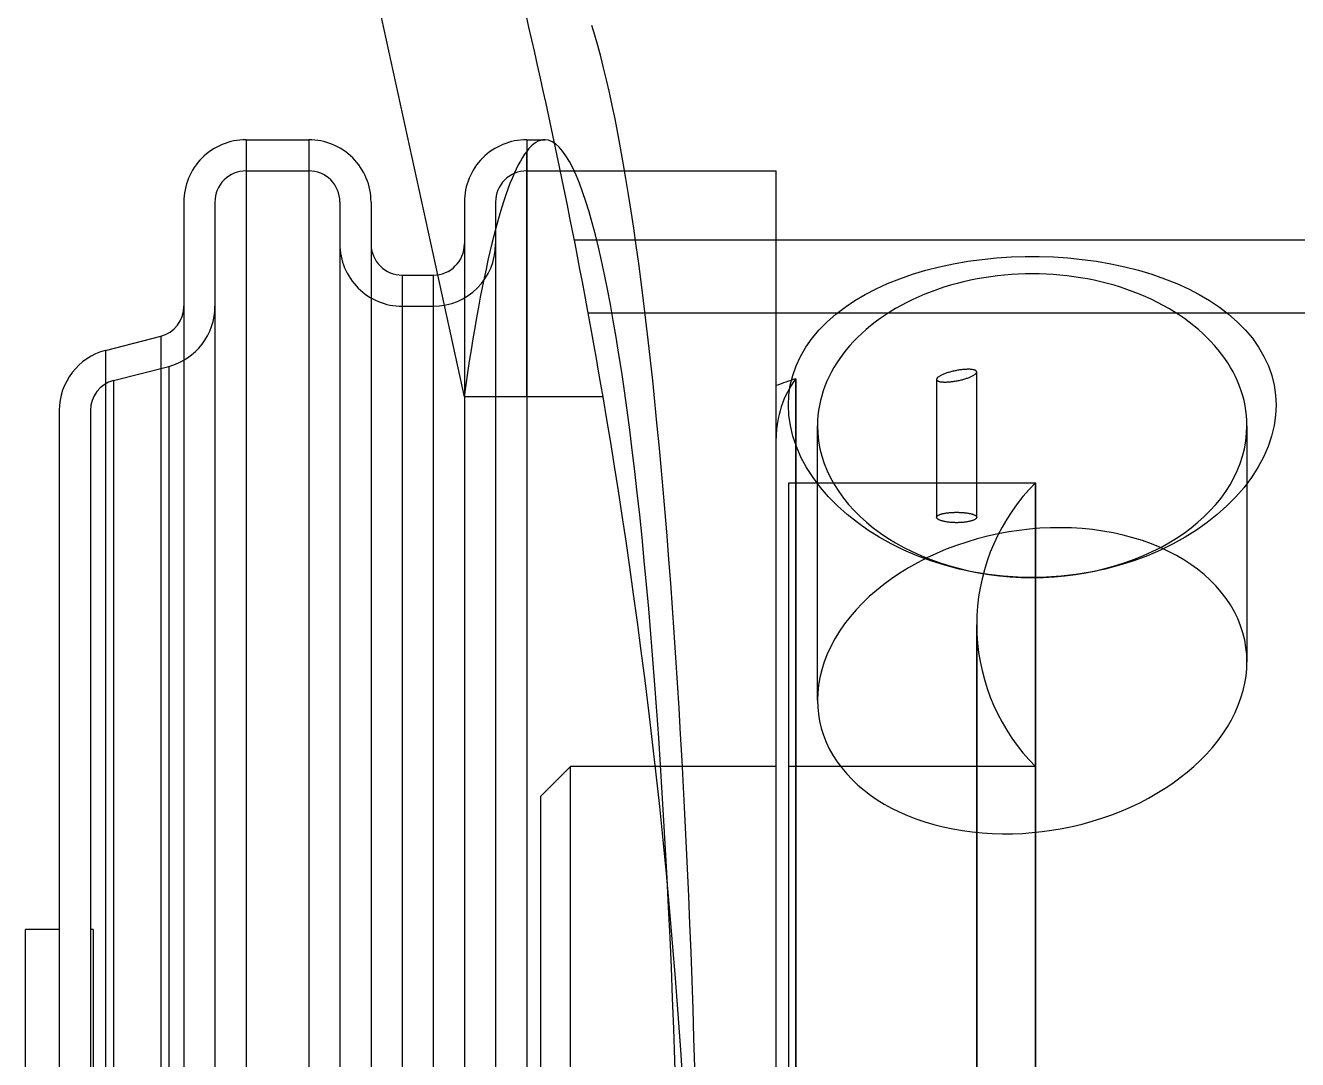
# Model space of a CAD drawing. Header units: millimetres. Extents: x -29 to 3384, y -388 to 1226.
# Drawn here: x 780.37 to 805.75, y -68.04 to -47.41 of the extents above; entities that cross this region are included whole.
import ezdxf

# ---------------------------------------------------------------- set-up
doc = ezdxf.new("R2010")
doc.units = ezdxf.units.MM
doc.layers.add('MAIN-1', color=7, linetype='Continuous')
doc.layers.add('MAIN-2', color=7, linetype='Continuous')

msp = doc.modelspace()

# ---------------------------------------------------------------- linework, layer by layer
at = {"layer": 'MAIN-1'}
for p, q in [((787.34843, -46.69394), (788.59096, -52.3885)), ((784.77443, -49.69394), (784.77443, -76.69394)), ((784.77443, -49.69394), (786.02493, -49.69394)), ((786.02493, -49.69394), (786.02493, -76.69394)), ((790.37193, -49.69394), (790.37193, -76.69394)), ((790.37193, -49.69394), (790.73047, -49.69394)), ((783.53243, -50.93594), (783.53243, -76.69394)), ((787.26693, -50.93594), (787.26693, -76.69394)), ((789.12993, -50.93594), (789.12993, -76.69394)), ((798.33401, -52.29756), (798.60702, -52.22783)), ((798.60702, -52.22783), (798.88654, -52.1682)), ((798.88654, -52.1682), (799.17083, -52.11876)), ((799.17083, -52.11876), (799.45792, -52.07955)), ((799.45792, -52.07955), (799.74585, -52.0506)), ((799.74585, -52.0506), (800.03254, -52.03168)), ((800.03254, -52.03168), (800.31588, -52.02242)), ((800.31588, -52.02242), (800.59539, -52.02242)), ((800.59539, -52.02242), (800.87873, -52.03168)), ((800.87873, -52.03168), (801.16542, -52.0506)), ((801.16542, -52.0506), (801.45335, -52.07955)), ((801.45335, -52.07955), (801.74044, -52.11876)), ((801.74044, -52.11876), (802.02473, -52.1682)), ((802.02473, -52.1682), (802.30425, -52.22783)), ((802.30425, -52.22783), (802.57725, -52.29756)), ((787.88793, -52.39394), (787.88793, -76.69394)), ((787.88793, -52.39394), (788.50893, -52.39394)), ((788.50893, -52.39394), (788.50893, -76.69394)), ((797.5707, -52.56312), (797.81419, -52.46567)), ((797.81419, -52.46567), (798.06917, -52.37698)), ((798.06917, -52.37698), (798.33401, -52.29756)), ((802.57725, -52.29756), (802.84209, -52.37698)), ((802.84209, -52.37698), (803.09707, -52.46567)), ((803.09707, -52.46567), (803.34057, -52.56312)), ((797.12339, -52.78092), (797.34001, -52.66851)), ((797.34001, -52.66851), (797.5707, -52.56312)), ((803.34057, -52.56312), (803.57126, -52.66851)), ((803.57126, -52.66851), (803.78788, -52.78092)), ((796.53745, -53.17386), (796.72287, -53.03246)), ((796.72287, -53.03246), (796.91889, -52.90136)), ((796.91889, -52.90136), (797.12339, -52.78092)), ((803.78788, -52.78092), (803.99238, -52.90136)), ((803.99238, -52.90136), (804.1884, -53.03246)), ((804.1884, -53.03246), (804.37381, -53.17386)), ((796.36481, -53.32513), (796.53745, -53.17386)), ((804.37381, -53.17386), (804.54645, -53.32513)), ((796.06452, -53.65448), (796.20669, -53.48562)), ((796.20669, -53.48562), (796.36481, -53.32513)), ((804.54645, -53.32513), (804.70458, -53.48562)), ((804.70458, -53.48562), (804.84675, -53.65448)), ((781.96898, -53.89426), (783.07216, -53.61478)), ((783.07216, -53.61478), (783.07216, -76.69394)), ((795.93971, -53.83088), (796.06452, -53.65448)), ((804.84675, -53.65448), (804.97156, -53.83088)), ((781.96898, -53.89426), (781.96898, -76.69394)), ((795.74569, -54.20259), (795.83323, -54.01398)), ((795.83323, -54.01398), (795.93971, -53.83088)), ((804.97156, -53.83088), (805.07804, -54.01398)), ((805.07804, -54.01398), (805.16558, -54.20259)), ((795.67771, -54.39549), (795.74569, -54.20259)), ((805.16558, -54.20259), (805.23356, -54.39549)), ((795.62961, -54.59135), (795.67771, -54.39549)), ((805.23356, -54.39549), (805.28166, -54.59135)), ((795.59163, -54.98577), (795.60106, -54.78863)), ((795.60106, -54.78863), (795.62961, -54.59135)), ((805.28166, -54.59135), (805.31021, -54.78863)), ((805.31021, -54.78863), (805.31963, -54.98577)), ((795.60144, -55.18876), (795.59163, -54.98577)), ((805.31963, -54.98577), (805.30983, -55.18876)), ((781.04843, -55.09394), (781.04843, -76.69394)), ((795.63115, -55.39568), (795.60144, -55.18876)), ((805.30983, -55.18876), (805.28011, -55.39568)), ((795.68122, -55.60489), (795.63115, -55.39568)), ((805.28011, -55.39568), (805.23004, -55.60489)), ((795.75198, -55.81472), (795.68122, -55.60489)), ((795.84303, -56.02355), (795.75198, -55.81472)), ((805.15929, -55.81472), (805.06823, -56.02355)), ((805.23004, -55.60489), (805.15929, -55.81472)), ((795.95373, -56.22971), (795.84303, -56.02355)), ((805.06823, -56.02355), (804.95754, -56.22971)), ((796.08341, -56.43163), (795.95373, -56.22971)), ((804.95754, -56.22971), (804.82786, -56.43163)), ((796.23095, -56.62797), (796.08341, -56.43163)), ((804.82786, -56.43163), (804.68031, -56.62797)), ((796.39486, -56.81726), (796.23095, -56.62797)), ((796.57358, -56.99809), (796.39486, -56.81726)), ((804.51641, -56.81726), (804.33769, -56.99809)), ((804.68031, -56.62797), (804.51641, -56.81726)), ((796.76516, -57.16919), (796.57358, -56.99809)), ((804.33769, -56.99809), (804.14611, -57.16919)), ((796.96726, -57.32954), (796.76516, -57.16919)), ((797.17829, -57.47862), (796.96726, -57.32954)), ((803.944, -57.32954), (803.73298, -57.47862)), ((804.14611, -57.16919), (803.944, -57.32954)), ((797.40324, -57.62005), (797.17829, -57.47862)), ((799.56635, -57.60081), (799.35636, -57.65514)), ((799.77718, -57.55416), (799.56635, -57.60081)), ((799.98784, -57.51522), (799.77718, -57.55416)), ((800.19726, -57.48389), (799.98784, -57.51522)), ((800.40441, -57.46005), (800.19726, -57.48389)), ((800.61025, -57.44346), (800.40441, -57.46005)), ((800.81867, -57.43385), (800.61025, -57.44346)), ((801.02883, -57.43148), (800.81867, -57.43385)), ((801.2397, -57.43663), (801.02883, -57.43148)), ((801.45023, -57.44957), (801.2397, -57.43663)), ((801.65945, -57.47034), (801.45023, -57.44957)), ((801.86638, -57.4989), (801.65945, -57.47034)), ((802.07007, -57.53523), (801.86638, -57.4989)), ((802.26963, -57.57927), (802.07007, -57.53523)), ((802.46431, -57.63079), (802.26963, -57.57927)), ((803.73298, -57.47862), (803.50803, -57.62005)), ((797.64246, -57.75353), (797.40324, -57.62005)), ((797.89461, -57.87753), (797.64246, -57.75353)), ((798.94274, -57.78607), (798.74104, -57.86225)), ((799.14816, -57.71696), (798.94274, -57.78607)), ((799.35636, -57.65514), (799.14816, -57.71696)), ((802.65332, -57.68946), (802.46431, -57.63079)), ((802.83584, -57.75498), (802.65332, -57.68946)), ((803.0111, -57.827), (802.83584, -57.75498)), ((803.26881, -57.75353), (803.01666, -57.87753)), ((803.50803, -57.62005), (803.26881, -57.75353)), ((798.1582, -57.99074), (797.89461, -57.87753)), ((798.43144, -58.09219), (798.1582, -57.99074)), ((798.54383, -57.94526), (798.35191, -58.03463)), ((798.71255, -58.18093), (798.43144, -58.09219)), ((798.74104, -57.86225), (798.54383, -57.94526)), ((802.47982, -58.09219), (802.19872, -58.18093)), ((802.75307, -57.99074), (802.47982, -58.09219)), ((803.01666, -57.87753), (802.75307, -57.99074)), ((798.99979, -58.25627), (798.71255, -58.18093)), ((799.29118, -58.31789), (798.99979, -58.25627)), ((799.58462, -58.36548), (799.29118, -58.31789)), ((801.62009, -58.31789), (801.32664, -58.36548)), ((801.91148, -58.25627), (801.62009, -58.31789)), ((802.19872, -58.18093), (801.91148, -58.25627)), ((799.87801, -58.39895), (799.58462, -58.36548)), ((800.16909, -58.41867), (799.87801, -58.39895)), ((800.45563, -58.42513), (800.16909, -58.41867)), ((800.74217, -58.41867), (800.45563, -58.42513)), ((801.03326, -58.39895), (800.74217, -58.41867)), ((801.32664, -58.36548), (801.03326, -58.39895)), ((781.04843, -65.44394), (780.37343, -65.44394)), ((780.37343, -87.94394), (780.37343, -65.44394))]:
    msp.add_line(p, q, dxfattribs=at)
for centre, radius, start, end in [((784.77443, -50.93594), 1.242, 89.999981, 180.000037), ((786.02493, -50.93594), 1.242, 359.999943, 89.999981), ((790.37193, -50.93594), 1.242, 89.999981, 180.000037), ((787.88793, -51.77294), 0.621, 179.99998, 270.000019), ((788.50893, -51.77294), 0.621, 270.000019, 0), ((782.91143, -53.01494), 0.621, 284.999939, 0.000115), ((782.29043, -55.09394), 1.242, 104.999959, 180.00002)]:
    msp.add_arc(centre, radius, start, end, dxfattribs=at)
for centre, major_axis, ratio, start_param, end_param in [((790.73046, -76.69394), (0, 30.7), 0.1015625, -2.83616003, -0.30543262), ((790.73046, -76.69394), (0, -27), 0.1015625, 1.57079633, 3.13869829), ((800.45563, -55.39659), (-4.283, 0), 0.70710678, 3.14159265, 6.28318531), ((800.45563, -55.39659), (-4.283, 0), 0.70710678, 0, 3.14159265)]:
    msp.add_ellipse(centre, major_axis=major_axis, ratio=ratio, start_param=start_param, end_param=end_param, dxfattribs=at)
at = {"layer": 'MAIN-2'}
for p, q in [((784.77443, -49.69394), (784.77443, -76.69394)), ((786.02493, -49.69394), (786.02493, -76.69394)), ((790.37193, -49.69394), (790.37193, -49.92572)), ((790.37193, -54.82394), (790.37193, -49.92572)), ((784.77443, -50.31494), (784.77443, -76.69394)), ((784.77443, -50.31494), (784.77443, -76.69394)), ((784.77443, -50.31494), (786.02493, -50.31494)), ((786.02493, -50.31494), (786.02493, -76.69394)), ((786.02493, -50.31494), (786.02493, -76.69394)), ((790.37193, -50.31494), (790.37193, -76.69394)), ((790.37193, -50.31494), (790.37193, -76.69394)), ((790.37193, -50.31494), (795.34843, -50.31494)), ((795.34843, -76.69394), (795.34843, -50.31494)), ((784.15343, -50.93594), (784.15343, -76.69394)), ((786.64593, -50.93594), (786.64593, -76.69394)), ((789.75093, -50.93594), (789.75093, -76.69394)), ((815.37492, -51.69394), (791.32194, -51.69394)), ((787.88793, -52.39394), (787.88793, -76.69394)), ((788.50893, -52.39394), (788.50893, -76.69394)), ((788.59096, -52.3885), (789.12236, -54.82394)), ((787.88793, -53.01494), (787.88793, -76.69394)), ((787.88793, -53.01494), (787.88793, -76.69394)), ((787.88793, -53.01494), (788.50893, -53.01494)), ((788.50893, -53.01494), (788.50893, -76.69394)), ((788.50893, -53.01494), (788.50893, -76.69394)), ((791.59755, -53.14394), (815.09931, -53.14394)), ((783.07216, -53.61478), (783.07216, -76.69394)), ((781.96898, -53.89426), (781.96898, -76.69394)), ((782.12971, -54.4941), (783.23289, -54.21462)), ((783.23289, -54.21462), (783.23289, -76.69394)), ((783.23289, -54.21462), (783.23289, -76.69394)), ((798.929, -54.29964), (798.90934, -54.30365)), ((798.94842, -54.29594), (798.929, -54.29964)), ((798.96784, -54.29249), (798.94842, -54.29594)), ((798.9875, -54.28925), (798.96784, -54.29249)), ((799.0073, -54.28625), (798.9875, -54.28925)), ((799.02715, -54.2835), (799.0073, -54.28625)), ((799.04696, -54.28101), (799.02715, -54.2835)), ((799.06662, -54.27882), (799.04696, -54.28101)), ((799.08604, -54.27693), (799.06662, -54.27882)), ((799.10512, -54.27538), (799.08604, -54.27693)), ((799.12378, -54.27416), (799.10512, -54.27538)), ((799.14195, -54.27327), (799.12378, -54.27416)), ((799.15956, -54.27272), (799.14195, -54.27327)), ((799.17655, -54.27249), (799.15956, -54.27272)), ((799.19285, -54.27258), (799.17655, -54.27249)), ((799.2084, -54.27298), (799.19285, -54.27258)), ((799.22312, -54.27369), (799.2084, -54.27298)), ((799.23699, -54.2747), (799.22312, -54.27369)), ((799.25027, -54.27603), (799.23699, -54.2747)), ((799.26299, -54.2777), (799.25027, -54.27603)), ((799.27507, -54.27969), (799.26299, -54.2777)), ((799.28644, -54.282), (799.27507, -54.27969)), ((799.29701, -54.28463), (799.28644, -54.282)), ((799.30672, -54.28757), (799.29701, -54.28463)), ((799.31548, -54.29083), (799.30672, -54.28757)), ((799.32323, -54.2944), (799.31548, -54.29083)), ((799.32994, -54.29825), (799.32323, -54.2944)), ((799.3356, -54.30236), (799.32994, -54.29825)), ((782.12971, -54.4941), (782.12971, -76.69394)), ((782.12971, -54.4941), (782.12971, -76.69394)), ((795.7392, -54.45997), (795.7392, -98.92792)), ((795.7392, -98.92792), (795.7392, -54.45997)), ((798.54894, -54.46803), (798.54843, -54.47324)), ((798.54843, -54.47324), (798.54893, -54.47818)), ((798.54843, -54.47324), (798.54843, -57.22392)), ((798.54893, -54.47818), (798.55042, -54.483)), ((798.55048, -54.46257), (798.54894, -54.46803)), ((798.55042, -54.483), (798.5529, -54.48767)), ((798.55304, -54.45688), (798.55048, -54.46257)), ((798.5529, -54.48767), (798.55638, -54.49216)), ((798.55664, -54.451), (798.55304, -54.45688)), ((798.55638, -54.49216), (798.56086, -54.49645)), ((798.56127, -54.44495), (798.55664, -54.451)), ((798.56086, -54.49645), (798.56635, -54.50052)), ((798.56693, -54.43875), (798.56127, -54.44495)), ((798.56635, -54.50052), (798.57284, -54.50433)), ((798.57364, -54.43242), (798.56693, -54.43875)), ((798.57284, -54.50433), (798.58034, -54.50786)), ((798.58138, -54.42601), (798.57364, -54.43242)), ((798.58034, -54.50786), (798.58883, -54.5111)), ((798.59015, -54.41952), (798.58138, -54.42601)), ((798.58883, -54.5111), (798.59825, -54.51404)), ((798.59985, -54.413), (798.59015, -54.41952)), ((798.59825, -54.51404), (798.60852, -54.51666)), ((798.61043, -54.40648), (798.59985, -54.413)), ((798.60852, -54.51666), (798.61957, -54.51899)), ((798.62179, -54.39998), (798.61043, -54.40648)), ((798.61957, -54.51899), (798.63132, -54.521)), ((798.63387, -54.39354), (798.62179, -54.39998)), ((798.63132, -54.521), (798.64371, -54.52269)), ((798.64659, -54.3872), (798.63387, -54.39354)), ((798.64371, -54.52269), (798.65666, -54.52407)), ((798.65987, -54.38097), (798.64659, -54.3872)), ((798.65666, -54.52407), (798.67013, -54.52513)), ((798.67373, -54.37485), (798.65987, -54.38097)), ((798.67013, -54.52513), (798.6844, -54.52589)), ((798.68846, -54.36872), (798.67373, -54.37485)), ((798.6844, -54.52589), (798.69948, -54.52636)), ((798.704, -54.3626), (798.68846, -54.36872)), ((798.69948, -54.52636), (798.71531, -54.52653)), ((798.7203, -54.3565), (798.704, -54.3626)), ((798.71531, -54.52653), (798.73182, -54.52639)), ((798.73729, -54.35048), (798.7203, -54.3565)), ((798.73182, -54.52639), (798.74896, -54.52594)), ((798.7549, -54.34455), (798.73729, -54.35048)), ((798.74896, -54.52594), (798.76666, -54.52517)), ((798.77306, -54.33874), (798.7549, -54.34455)), ((798.76666, -54.52517), (798.78486, -54.52408)), ((798.79172, -54.33309), (798.77306, -54.33874)), ((798.78486, -54.52408), (798.80349, -54.52266)), ((798.81081, -54.32762), (798.79172, -54.33309)), ((798.80349, -54.52266), (798.82248, -54.52092)), ((798.83022, -54.32235), (798.81081, -54.32762)), ((798.82248, -54.52092), (798.84175, -54.51887)), ((798.84988, -54.3173), (798.83022, -54.32235)), ((798.84175, -54.51887), (798.86119, -54.51654)), ((798.86968, -54.31249), (798.84988, -54.3173)), ((798.86119, -54.51654), (798.88071, -54.51394)), ((798.88953, -54.30794), (798.86968, -54.31249)), ((798.88071, -54.51394), (798.90023, -54.51109)), ((798.90934, -54.30365), (798.88953, -54.30794)), ((798.90023, -54.51109), (798.91966, -54.50801)), ((798.91966, -54.50801), (798.9389, -54.50472)), ((798.9389, -54.50472), (798.95794, -54.50121)), ((798.95794, -54.50121), (798.97718, -54.49742)), ((798.97718, -54.49742), (798.9966, -54.49335)), ((798.9966, -54.49335), (799.01613, -54.48901)), ((799.01613, -54.48901), (799.03565, -54.48442)), ((799.03565, -54.48442), (799.05509, -54.47959)), ((799.05509, -54.47959), (799.07436, -54.47454)), ((799.07436, -54.47454), (799.09335, -54.46929)), ((799.09335, -54.46929), (799.11199, -54.46384)), ((799.11199, -54.46384), (799.13018, -54.45823)), ((799.13018, -54.45823), (799.14789, -54.45248)), ((799.14789, -54.45248), (799.16503, -54.44662)), ((799.16503, -54.44662), (799.18154, -54.44068)), ((799.18154, -54.44068), (799.19737, -54.43468)), ((799.19737, -54.43468), (799.21245, -54.42866)), ((799.21245, -54.42866), (799.22672, -54.42264)), ((799.22672, -54.42264), (799.2402, -54.41662)), ((799.2402, -54.41662), (799.25315, -54.41047)), ((799.25315, -54.41047), (799.26554, -54.40421)), ((799.26554, -54.40421), (799.27729, -54.39788)), ((799.27729, -54.39788), (799.28834, -54.39149)), ((799.28834, -54.39149), (799.29861, -54.38507)), ((799.29861, -54.38507), (799.30803, -54.37867)), ((799.30803, -54.37867), (799.31652, -54.3723)), ((799.31652, -54.3723), (799.32403, -54.36601)), ((799.32403, -54.36601), (799.33052, -54.3598)), ((799.33052, -54.3598), (799.33601, -54.35372)), ((799.34023, -54.30671), (799.3356, -54.30236)), ((799.33601, -54.35372), (799.34049, -54.34778)), ((799.34382, -54.31127), (799.34023, -54.30671)), ((799.34049, -54.34778), (799.34397, -54.342)), ((799.34639, -54.31601), (799.34382, -54.31127)), ((799.34397, -54.342), (799.34645, -54.33642)), ((799.34792, -54.32091), (799.34639, -54.31601)), ((799.34645, -54.33642), (799.34794, -54.33105)), ((799.34843, -54.32593), (799.34792, -54.32091)), ((799.34794, -54.33105), (799.34843, -54.32593)), ((799.34843, -57.22392), (799.34843, -54.32593)), ((790.37193, -54.82394), (789.12236, -54.82394)), ((790.37193, -54.82394), (790.37193, -76.69394)), ((791.89563, -54.82394), (790.37193, -54.82394)), ((791.97122, -55.27161), (791.89563, -54.82396)), ((781.66943, -55.09394), (781.66943, -76.69394)), ((792.04746, -55.73304), (791.97122, -55.27161)), ((796.17263, -60.87058), (796.17263, -55.39659)), ((804.73863, -55.39659), (804.73863, -60.10604)), ((792.12404, -56.20731), (792.04746, -55.73304)), ((795.34843, -76.69394), (795.34843, -55.64756)), ((792.20067, -56.69338), (792.12404, -56.20731)), ((795.59843, -56.53709), (800.52001, -56.53709)), ((795.59843, -96.8508), (795.59843, -56.53709)), ((800.52001, -56.53709), (800.3924, -56.67073)), ((800.52001, -96.8508), (800.52001, -56.53709)), ((800.52001, -56.53709), (800.52001, -96.8508)), ((792.27703, -57.19012), (792.20067, -56.69338)), ((800.2711, -56.81013), (800.15636, -56.95498)), ((800.3924, -56.67073), (800.2711, -56.81013)), ((800.15636, -56.95498), (800.04844, -57.10497)), ((792.35287, -57.69658), (792.27703, -57.19012)), ((798.54843, -57.22392), (798.54883, -57.21944)), ((798.54888, -57.22869), (798.54843, -57.22392)), ((798.54883, -57.21944), (798.55001, -57.21492)), ((798.55021, -57.23353), (798.54888, -57.22869)), ((798.55001, -57.21492), (798.55199, -57.21039)), ((798.55243, -57.23842), (798.55021, -57.23353)), ((798.55199, -57.21039), (798.55476, -57.20586)), ((798.55555, -57.24335), (798.55243, -57.23842)), ((798.55476, -57.20586), (798.55833, -57.20134)), ((798.55957, -57.24828), (798.55555, -57.24335)), ((798.55833, -57.20134), (798.5627, -57.19686)), ((798.56449, -57.25319), (798.55957, -57.24828)), ((798.5627, -57.19686), (798.56788, -57.19243)), ((798.57032, -57.25808), (798.56449, -57.25319)), ((798.56788, -57.19243), (798.57386, -57.18807)), ((798.57706, -57.2629), (798.57032, -57.25808)), ((798.57386, -57.18807), (798.58066, -57.1838)), ((798.5847, -57.26765), (798.57706, -57.2629)), ((798.58066, -57.1838), (798.58825, -57.17963)), ((798.59322, -57.2723), (798.5847, -57.26765)), ((798.58825, -57.17963), (798.59659, -57.17557)), ((798.60254, -57.27683), (798.59322, -57.2723)), ((798.59659, -57.17557), (798.60563, -57.17163)), ((798.61261, -57.28124), (798.60254, -57.27683)), ((798.60563, -57.17163), (798.61532, -57.16783)), ((798.62338, -57.28551), (798.61261, -57.28124)), ((798.61532, -57.16783), (798.62561, -57.16417)), ((798.63477, -57.2896), (798.62338, -57.28551)), ((798.62561, -57.16417), (798.63644, -57.16066)), ((798.64672, -57.29353), (798.63477, -57.2896)), ((798.63644, -57.16066), (798.64777, -57.15732)), ((798.65919, -57.29725), (798.64672, -57.29353)), ((798.64777, -57.15732), (798.65955, -57.15415)), ((798.67215, -57.30079), (798.65919, -57.29725)), ((798.65955, -57.15415), (798.67177, -57.15115)), ((798.67177, -57.15115), (798.68466, -57.14827)), ((798.68587, -57.30419), (798.67215, -57.30079)), ((798.68466, -57.14827), (798.69823, -57.1455)), ((798.70034, -57.30746), (798.68587, -57.30419)), ((798.69823, -57.1455), (798.71242, -57.14286)), ((798.71551, -57.31058), (798.70034, -57.30746)), ((798.71242, -57.14286), (798.72719, -57.14036)), ((798.73131, -57.31354), (798.71551, -57.31058)), ((798.72719, -57.14036), (798.74249, -57.13801)), ((798.74771, -57.31631), (798.73131, -57.31354)), ((798.74249, -57.13801), (798.75829, -57.13582)), ((798.76463, -57.31888), (798.74771, -57.31631)), ((798.75829, -57.13582), (798.77452, -57.1338)), ((798.78203, -57.32123), (798.76463, -57.31888)), ((798.77452, -57.1338), (798.79114, -57.13197)), ((798.79985, -57.32334), (798.78203, -57.32123)), ((798.79114, -57.13197), (798.80812, -57.13033)), ((798.81803, -57.32521), (798.79985, -57.32334)), ((798.80812, -57.13033), (798.82538, -57.12889)), ((798.83648, -57.32682), (798.81803, -57.32521)), ((798.82538, -57.12889), (798.84285, -57.12765)), ((798.85513, -57.32818), (798.83648, -57.32682)), ((798.84285, -57.12765), (798.86048, -57.1266)), ((798.87389, -57.3293), (798.85513, -57.32818)), ((798.86048, -57.1266), (798.87818, -57.12574)), ((798.89268, -57.33017), (798.87389, -57.3293)), ((798.87818, -57.12574), (798.8959, -57.12507)), ((798.91142, -57.33078), (798.89268, -57.33017)), ((798.8959, -57.12507), (798.91356, -57.1246)), ((798.93004, -57.33116), (798.91142, -57.33078)), ((798.91356, -57.1246), (798.93109, -57.12432)), ((798.94843, -57.33128), (798.93004, -57.33116)), ((798.93109, -57.12432), (798.94843, -57.12422)), ((798.94843, -57.12422), (798.96577, -57.12432)), ((798.96683, -57.33116), (798.94843, -57.33128)), ((798.96577, -57.12432), (798.98331, -57.1246)), ((798.98544, -57.33078), (798.96683, -57.33116)), ((798.98331, -57.1246), (799.00097, -57.12507)), ((799.00419, -57.33017), (798.98544, -57.33078)), ((799.00097, -57.12507), (799.01868, -57.12574)), ((799.02298, -57.3293), (799.00419, -57.33017)), ((799.01868, -57.12574), (799.03639, -57.1266)), ((799.04174, -57.32818), (799.02298, -57.3293)), ((799.03639, -57.1266), (799.05401, -57.12765)), ((799.06039, -57.32682), (799.04174, -57.32818)), ((799.05401, -57.12765), (799.07149, -57.12889)), ((799.07884, -57.32521), (799.06039, -57.32682)), ((799.07149, -57.12889), (799.08875, -57.13033)), ((799.09702, -57.32334), (799.07884, -57.32521)), ((799.08875, -57.13033), (799.10572, -57.13197)), ((799.11484, -57.32123), (799.09702, -57.32334)), ((799.10572, -57.13197), (799.12235, -57.1338)), ((799.13224, -57.31888), (799.11484, -57.32123)), ((799.12235, -57.1338), (799.13858, -57.13582)), ((799.14916, -57.31631), (799.13224, -57.31888)), ((799.13858, -57.13582), (799.15437, -57.13801)), ((799.16555, -57.31354), (799.14916, -57.31631)), ((799.15437, -57.13801), (799.16968, -57.14036)), ((799.18136, -57.31058), (799.16555, -57.31354)), ((799.16968, -57.14036), (799.18445, -57.14286)), ((799.19653, -57.30746), (799.18136, -57.31058)), ((799.18445, -57.14286), (799.19864, -57.1455)), ((799.211, -57.30419), (799.19653, -57.30746)), ((799.19864, -57.1455), (799.2122, -57.14827)), ((799.22472, -57.30079), (799.211, -57.30419)), ((799.2122, -57.14827), (799.2251, -57.15115)), ((799.23768, -57.29725), (799.22472, -57.30079)), ((799.2251, -57.15115), (799.23732, -57.15415)), ((799.23732, -57.15415), (799.24909, -57.15732)), ((799.25014, -57.29353), (799.23768, -57.29725)), ((799.24909, -57.15732), (799.26043, -57.16066)), ((799.2621, -57.2896), (799.25014, -57.29353)), ((799.26043, -57.16066), (799.27126, -57.16417)), ((799.27349, -57.28551), (799.2621, -57.2896)), ((799.27126, -57.16417), (799.28155, -57.16783)), ((799.28425, -57.28124), (799.27349, -57.28551)), ((799.28155, -57.16783), (799.29124, -57.17163)), ((799.29432, -57.27683), (799.28425, -57.28124)), ((799.29124, -57.17163), (799.30028, -57.17557)), ((799.30365, -57.2723), (799.29432, -57.27683)), ((799.30028, -57.17557), (799.30862, -57.17963)), ((799.31216, -57.26765), (799.30365, -57.2723)), ((799.30862, -57.17963), (799.31621, -57.1838)), ((799.31981, -57.2629), (799.31216, -57.26765)), ((799.31621, -57.1838), (799.323, -57.18807)), ((799.32655, -57.25808), (799.31981, -57.2629)), ((799.323, -57.18807), (799.32899, -57.19243)), ((799.33238, -57.25319), (799.32655, -57.25808)), ((799.32899, -57.19243), (799.33417, -57.19686)), ((799.3373, -57.24828), (799.33238, -57.25319)), ((799.33417, -57.19686), (799.33854, -57.20134)), ((799.34132, -57.24335), (799.3373, -57.24828)), ((799.33854, -57.20134), (799.34211, -57.20586)), ((799.34443, -57.23842), (799.34132, -57.24335)), ((799.34211, -57.20586), (799.34488, -57.21039)), ((799.34666, -57.23353), (799.34443, -57.23842)), ((799.34488, -57.21039), (799.34686, -57.21492)), ((799.34799, -57.22869), (799.34666, -57.23353)), ((799.34686, -57.21492), (799.34804, -57.21944)), ((799.34843, -57.22392), (799.34799, -57.22869)), ((799.34804, -57.21944), (799.34843, -57.22392)), ((799.94756, -57.25979), (799.85394, -57.4191)), ((800.04844, -57.10497), (799.94756, -57.25979)), ((799.76778, -57.58256), (799.68926, -57.74983)), ((799.85394, -57.4191), (799.76778, -57.58256)), ((792.42885, -58.21831), (792.35287, -57.69658)), ((799.68926, -57.74983), (799.61854, -57.92055)), ((803.17534, -57.9034), (803.0111, -57.827)), ((798.35191, -58.03463), (798.16486, -58.13057)), ((799.55579, -58.09435), (799.50113, -58.27086)), ((799.61854, -57.92055), (799.55579, -58.09435)), ((803.33147, -57.98495), (803.17534, -57.9034)), ((803.47898, -58.07108), (803.33147, -57.98495)), ((803.61939, -58.16255), (803.47898, -58.07108)), ((792.5052, -58.75808), (792.42885, -58.21831)), ((797.81247, -58.3384), (797.64841, -58.449)), ((797.98481, -58.23202), (797.81247, -58.3384)), ((798.16486, -58.13057), (797.98481, -58.23202)), ((799.50113, -58.27086), (799.45468, -58.44971)), ((803.75462, -58.26073), (803.61939, -58.16255)), ((803.88378, -58.36532), (803.75462, -58.26073)), ((797.4932, -58.56309), (797.34664, -58.68058)), ((797.64841, -58.449), (797.4932, -58.56309)), ((799.45468, -58.44971), (799.41654, -58.63052)), ((804.00594, -58.47603), (803.88378, -58.36532)), ((804.12028, -58.59254), (804.00594, -58.47603)), ((804.22617, -58.71437), (804.12028, -58.59254)), ((792.5816, -59.31536), (792.5052, -58.75808)), ((797.20569, -58.80395), (797.0708, -58.93309)), ((797.34664, -58.68058), (797.20569, -58.80395)), ((799.38679, -58.81289), (799.3655, -58.99644)), ((799.41654, -58.63052), (799.38679, -58.81289)), ((804.32308, -58.84104), (804.22617, -58.71437)), ((804.41045, -58.97203), (804.32308, -58.84104)), ((796.94296, -59.06752), (796.82312, -59.20674)), ((797.0708, -58.93309), (796.94296, -59.06752)), ((799.3655, -58.99644), (799.3527, -59.18078)), ((804.48784, -59.10687), (804.41045, -58.97203)), ((804.55503, -59.24501), (804.48784, -59.10687)), ((792.65776, -59.88964), (792.5816, -59.31536)), ((796.71201, -59.35015), (796.61022, -59.49713)), ((796.82312, -59.20674), (796.71201, -59.35015)), ((799.3527, -59.18078), (799.34843, -59.36552)), ((799.34843, -59.36552), (799.3527, -59.55025)), ((799.34843, -59.36552), (799.34843, -94.02237)), ((799.34843, -94.02237), (799.34843, -59.36552)), ((804.61185, -59.3858), (804.55503, -59.24501)), ((796.61022, -59.49713), (796.51833, -59.64701)), ((799.3527, -59.55025), (799.3655, -59.73459)), ((804.65812, -59.5286), (804.61185, -59.3858)), ((804.69373, -59.67275), (804.65812, -59.5286)), ((796.43688, -59.79918), (796.36614, -59.95304)), ((796.51833, -59.64701), (796.43688, -59.79918)), ((799.3655, -59.73459), (799.38679, -59.91814)), ((804.71884, -59.81754), (804.69373, -59.67275)), ((804.73373, -59.96221), (804.71884, -59.81754)), ((792.73338, -60.48029), (792.65776, -59.88964)), ((796.30628, -60.10785), (796.25751, -60.26289)), ((796.36614, -59.95304), (796.30628, -60.10785)), ((799.38679, -59.91814), (799.41654, -60.10051)), ((799.41654, -60.10051), (799.45468, -60.28132)), ((804.73863, -60.10604), (804.73373, -59.96221)), ((804.73402, -60.2463), (804.73863, -60.10604)), ((796.25751, -60.26289), (796.21997, -60.41743)), ((799.45468, -60.28132), (799.50113, -60.46017)), ((804.69643, -60.53357), (804.72003, -60.38903)), ((804.72003, -60.38903), (804.73402, -60.2463)), ((792.80816, -61.08665), (792.73338, -60.48029)), ((796.19349, -60.57072), (796.1778, -60.72202)), ((796.21997, -60.41743), (796.19349, -60.57072)), ((799.50113, -60.46017), (799.55579, -60.63668)), ((799.55579, -60.63668), (799.61854, -60.81048)), ((804.66299, -60.67931), (804.69643, -60.53357)), ((796.1778, -60.72202), (796.17263, -60.87058)), ((796.17263, -60.87058), (796.17724, -61.01002)), ((799.61854, -60.81048), (799.68926, -60.9812)), ((804.56611, -60.97182), (804.61952, -60.82559)), ((804.61952, -60.82559), (804.66299, -60.67931)), ((792.88179, -61.70804), (792.80816, -61.08665)), ((796.17724, -61.01002), (796.19123, -61.15024)), ((796.19123, -61.15024), (796.21483, -61.29057)), ((799.68926, -60.9812), (799.76778, -61.14847)), ((799.76778, -61.14847), (799.85394, -61.31193)), ((804.43008, -61.26165), (804.5029, -61.11738)), ((804.5029, -61.11738), (804.56611, -60.97182)), ((796.21483, -61.29057), (796.24827, -61.43032)), ((799.85394, -61.31193), (799.94756, -61.47124)), ((804.25642, -61.54412), (804.3478, -61.40406)), ((804.3478, -61.40406), (804.43008, -61.26165)), ((796.24827, -61.43032), (796.29174, -61.56884)), ((796.29174, -61.56884), (796.34515, -61.70552)), ((799.94756, -61.47124), (800.04844, -61.62606)), ((800.04844, -61.62606), (800.15636, -61.77605)), ((804.15643, -61.6813), (804.25642, -61.54412)), ((792.95397, -62.34377), (792.88179, -61.70804)), ((796.34515, -61.70552), (796.40834, -61.83977)), ((796.40834, -61.83977), (796.48115, -61.97102)), ((800.15636, -61.77605), (800.2711, -61.9209)), ((803.93263, -61.94485), (804.04833, -61.81506)), ((804.04833, -61.81506), (804.15643, -61.6813)), ((796.48115, -61.97102), (796.56342, -62.09873)), ((796.56342, -62.09873), (796.65478, -62.22246)), ((800.2711, -61.9209), (800.3924, -62.0603)), ((800.3924, -62.0603), (800.52001, -62.19394)), ((803.68136, -62.19074), (803.81004, -62.07021)), ((803.81004, -62.07021), (803.93263, -61.94485)), ((791.24843, -62.19394), (790.64843, -62.79394)), ((791.24843, -76.69394), (791.24843, -62.19394)), ((795.34843, -62.19394), (791.24843, -62.19394)), ((793.02443, -62.99304), (792.95397, -62.34377)), ((800.52001, -62.19394), (795.59843, -62.19394)), ((796.65478, -62.22246), (796.75475, -62.34177)), ((796.75475, -62.34177), (796.86282, -62.45621)), ((800.52001, -76.69394), (800.52001, -62.19394)), ((800.52001, -62.19394), (800.52001, -76.69394)), ((803.26127, -62.52358), (803.40833, -62.41624)), ((803.40833, -62.41624), (803.54744, -62.30603)), ((803.54744, -62.30603), (803.68136, -62.19074)), ((796.86282, -62.45621), (796.97848, -62.56532)), ((796.97848, -62.56532), (797.10105, -62.66879)), ((797.10105, -62.66879), (797.22968, -62.76633)), ((802.94397, -62.72824), (803.10632, -62.62778)), ((803.10632, -62.62778), (803.26127, -62.52358)), ((790.64843, -62.79394), (790.64843, -76.69394)), ((797.22968, -62.76633), (797.36356, -62.85769)), ((797.36356, -62.85769), (797.50262, -62.94305)), ((802.41777, -63.00164), (802.59905, -62.91562)), ((802.59905, -62.91562), (802.77468, -62.82435)), ((802.77468, -62.82435), (802.94397, -62.72824)), ((793.09289, -63.65506), (793.02443, -62.99304)), ((797.50262, -62.94305), (797.64962, -63.02413)), ((797.64962, -63.02413), (797.80451, -63.10066)), ((797.80451, -63.10066), (797.96681, -63.17213)), ((797.96681, -63.17213), (798.13603, -63.23803)), ((801.84684, -63.22441), (802.041, -63.15637)), ((802.041, -63.15637), (802.23152, -63.08202)), ((802.23152, -63.08202), (802.41777, -63.00164)), ((798.13603, -63.23803), (798.31159, -63.29795)), ((798.31159, -63.29795), (798.49281, -63.35163)), ((798.49281, -63.35163), (798.679, -63.39878)), ((798.679, -63.39878), (798.86946, -63.43915)), ((800.84997, -63.46427), (801.05001, -63.43005)), ((801.05001, -63.43005), (801.25058, -63.38894)), ((801.25058, -63.38894), (801.45081, -63.34087)), ((801.45081, -63.34087), (801.64984, -63.28597)), ((801.64984, -63.28597), (801.84684, -63.22441)), ((793.15905, -64.32899), (793.09289, -63.65506)), ((798.86946, -63.43915), (799.06356, -63.47256)), ((799.06356, -63.47256), (799.26051, -63.49898)), ((799.26051, -63.49898), (799.4595, -63.51839)), ((799.4595, -63.51839), (799.65969, -63.53076)), ((799.65969, -63.53076), (799.86024, -63.53611)), ((799.86024, -63.53611), (800.06027, -63.53467)), ((800.06027, -63.53467), (800.25886, -63.52668)), ((800.25886, -63.52668), (800.45512, -63.51238)), ((800.45512, -63.51238), (800.65137, -63.49169)), ((800.65137, -63.49169), (800.84997, -63.46427)), ((793.22266, -65.01396), (793.15905, -64.32899)), ((793.28349, -65.70904), (793.22266, -65.01396)), ((781.72343, -65.44394), (781.66943, -65.44394)), ((781.72343, -65.44394), (781.72343, -87.94394)), ((793.34129, -66.41329), (793.28349, -65.70904)), ((793.39585, -67.12598), (793.34129, -66.41329)), ((793.44699, -67.84625), (793.39585, -67.12598)), ((793.49454, -68.5731), (793.44699, -67.84625))]:
    msp.add_line(p, q, dxfattribs=at)
for centre, radius, start, end in [((784.77443, -50.93594), 0.621, 89.999924, 180.000095), ((786.02493, -50.93594), 0.621, 359.999885, 89.999981), ((790.37193, -50.93594), 0.621, 89.999981, 180.000095), ((787.88793, -51.77294), 1.242, 179.99998, 270.000019), ((788.50893, -51.77294), 1.242, 270.000019, 0), ((782.91143, -53.01494), 1.242, 284.999997, 0.000057), ((782.29043, -55.09394), 0.621, 105.000016, 180.00002), ((803.34843, -76.69394), 23.5, 108.892692, 109.902816), ((797.34843, -55.64756), 2, 143.573025, 180.000037)]:
    msp.add_arc(centre, radius, start, end, dxfattribs=at)
for centre, major_axis, ratio, start_param, end_param in [((663.74843, -76.69394), (-130, 0), 1, -2.97255809, -2.90872448), ((790.73046, -76.69394), (0, -27), 0.1015625, 3.13869829, 3.2727145), ((790.73046, -76.69394), (0, -27), 0.1015625, -3.01047081, -2.51494833)]:
    msp.add_ellipse(centre, major_axis=major_axis, ratio=ratio, start_param=start_param, end_param=end_param, dxfattribs=at)

doc.saveas('drawing.dxf')
